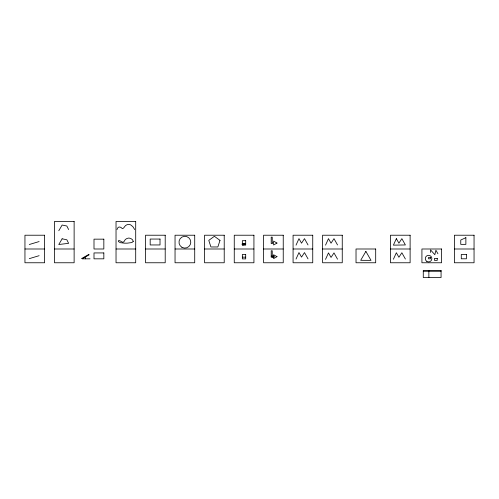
<?xml version="1.0" encoding="UTF-8"?>
<svg xmlns="http://www.w3.org/2000/svg" width="499" height="499" viewBox="0 0 499 499"><rect width="100%" height="100%" fill="white"/><g stroke="black" fill="none" stroke-linecap="round" stroke-linejoin="round"><path stroke-width="0.75" d="M85.41 258.831L85.41 258.831A3.212 3.212 0 0 0 84.98 257.222L84.98 257.222M296.026 245.146L298.976 238.653L301.533 243.181L304.484 238.653L308.02 244.947M296.026 259.081L298.976 252.588L301.533 257.116L304.484 252.588L308.02 258.887M325.529 245.146L328.479 238.653L331.037 243.181L333.987 238.653L337.53 244.947M325.529 259.386L328.479 252.893L331.037 257.422L333.987 252.893L337.53 259.187M393.399 259.237L396.349 252.744L398.907 257.266L401.857 252.744L405.394 259.037M117.016 229.565C117.851 226.041 120.515 226.502 122.292 228.623C124.226 228.473 124.6 225.629 126.453 225.018A4.56 4.56 0 0 1 128.542 224.456L129.453 224.525A4.703 4.703 0 0 1 130.769 224.943L132.884 226.677L134.718 229.565M58.782 230.738L62.132 225.03L66.847 226.016L68.619 229.559M81.936 258.382L88.753 254.446M89.009 254.895L82.192 258.831L90.063 258.831M29.279 244.51L39.115 241.56M29.279 258.644L39.115 255.694M242.352 243.375L245.695 243.375M24.95 248.995L44.623 248.995M54.46 248.995L74.126 248.995M116.03 248.995L135.703 248.995M145.533 248.995L165.206 248.995M175.043 248.995L194.716 248.995M204.553 248.995L224.219 248.995M234.256 248.995L253.929 248.995M263.566 248.995L283.239 248.995M293.075 248.995L312.742 248.995M322.579 248.995L342.252 248.995M390.449 248.995L410.116 248.995M454.377 248.995L474.05 248.995M271.207 256.155L274.263 256.155L274.263 257.197L271.207 257.197L271.207 250.766L272.248 250.766L272.248 257.197M242.352 257.16L245.695 257.16M423.277 271.269L441.066 271.269M88.703 254.365L88.959 254.808M81.886 258.295L82.148 258.744M437.929 253.779L435.914 250.211L434.835 254.721L430.537 249.887L430.543 252.475M428.866 270.446L428.866 277.544M133.283 241.329L131.892 242.545L127.451 243.138A40.75 40.75 0 0 1 124.282 243.138L120.29 242.676L118.456 241.578A0.805 0.805 0 0 1 118.413 241.079L118.537 240.786A1.16 1.16 0 0 1 118.856 240.456C121.5 240.755 123.004 244.653 125.031 239.913A6.013 6.013 0 0 1 126.889 238.534L128.324 238.117A4.036 4.036 0 0 1 129.31 238.117L130.744 238.541A5.969 5.969 0 0 1 132.597 239.919L133.283 241.329M219.997 240.375L217.857 246.968L210.915 246.968L208.775 240.375L214.389 236.295L219.997 240.375M396.349 238.653L393.399 245.146L405.394 244.947L401.857 238.653L398.907 243.181L396.349 238.653M365.879 251.402L360.683 260.322L371.006 260.359L365.879 251.402M62.132 238.803L58.782 244.51L68.619 243.325L66.847 239.788L62.132 238.803M276.982 243.05L273.627 244.984L273.627 243.568L271.207 243.568L271.207 237.144L272.248 237.144L272.248 242.526L273.627 242.526L273.627 241.111L276.982 243.05M276.982 256.673L273.627 258.613L273.627 254.739L276.982 256.673M465.873 237.674L460.758 240.031L460.758 244.36L465.873 244.36L465.873 237.674M74.126 221.456L54.46 221.456L54.46 262.767L74.126 262.767L74.126 221.456M135.703 221.456L116.03 221.456L116.03 262.767L135.703 262.767L135.703 221.456M44.623 235.222L24.95 235.222L24.95 262.767L44.623 262.767L44.623 235.222M165.206 235.222L145.533 235.222L145.533 262.767L165.206 262.767L165.206 235.222M194.716 235.222L175.043 235.222L175.043 262.767L194.716 262.767L194.716 235.222M224.219 235.222L204.553 235.222L204.553 262.767L224.219 262.767L224.219 235.222M253.929 235.222L234.256 235.222L234.256 262.767L253.929 262.767L253.929 235.222M283.239 235.222L263.566 235.222L263.566 262.767L283.239 262.767L283.239 235.222M312.742 235.222L293.075 235.222L293.075 262.767L312.742 262.767L312.742 235.222M342.252 235.222L322.579 235.222L322.579 262.767L342.252 262.767L342.252 235.222M410.116 235.222L390.449 235.222L390.449 262.767L410.116 262.767L410.116 235.222M474.05 235.222L454.377 235.222L454.377 262.767L474.05 262.767L474.05 235.222M160.017 239.052L150.18 239.052L150.18 244.953L160.017 244.953L160.017 239.052M103.836 239.158L93.999 239.158L93.999 248.995L103.836 248.995L103.836 239.158M245.695 240.68L242.352 240.68L242.352 245.109L245.695 245.109L245.695 240.68M245.202 243.83L244.416 243.83L244.416 244.653L245.202 244.653L245.202 243.83M375.691 248.995L356.024 248.995L356.024 262.767L375.691 262.767L375.691 248.995M441.59 248.995L421.923 248.995L421.923 262.767L441.59 262.767L441.59 248.995M103.836 252.931L93.999 252.931L93.999 258.831L103.836 258.831L103.836 252.931M245.695 254.465L242.352 254.465L242.352 258.887L245.695 258.887L245.695 254.465M466.397 254.465L461.282 254.465L461.282 258.794L466.397 258.794L466.397 254.465M430.456 257.347L428.585 257.347L428.585 258.813L430.456 258.813L430.456 257.347M437.249 258.382L434.504 258.382L434.504 260.372L437.249 260.372L437.249 258.382M441.066 270.446L423.277 270.446L423.277 277.544L441.066 277.544L441.066 270.446M242.545 244.841A0.986 0.686 0 0 0 244.023 244.242A0.986 0.686 0 0 0 242.545 243.649A0.986 0.686 0 0 0 242.545 244.841M426.801 261.364A3.281 3.281 0 0 0 431.86 258.756A3.281 3.281 0 0 0 427.075 255.681A3.281 3.281 0 0 0 426.801 261.364M181.929 247.304A5.901 5.901 0 0 0 190.78 242.196A5.901 5.901 0 0 0 181.929 237.087A5.901 5.901 0 0 0 181.929 247.304"/></g></svg>
